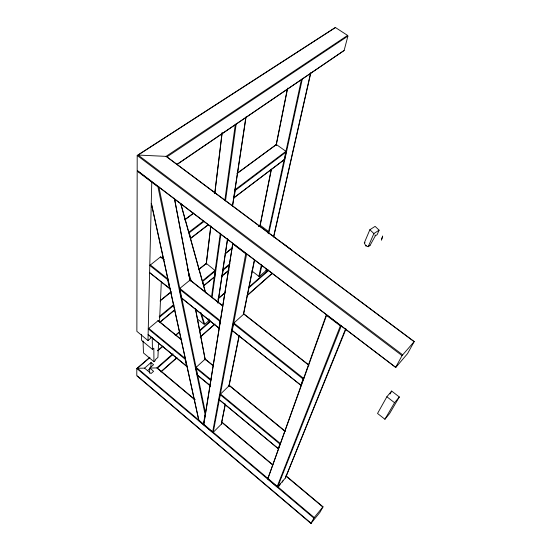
<?xml version="1.0" encoding="UTF-8"?>
<svg xmlns="http://www.w3.org/2000/svg" width="551" height="551" viewBox="0 0 551 551"><rect width="100%" height="100%" fill="white"/><g stroke="black" fill="none" stroke-linecap="round" stroke-linejoin="round"><path stroke-width="0.83" d="M149.817 357.296L136.8 368.488L136.786 375.782L310.922 523.45L319.973 512.299L323.003 506.803L286.065 475.864M137.199 155.472L137.171 170.624L395.77 367.441L407.554 353.625L414.214 341.558L166.96 156.863L347.895 36.111L347.598 35.416L335.469 27.55L334.96 27.722L137.199 155.472L402.051 355.615L395.577 367.538M151.263 203.312L198.863 420.702L203.415 424.552L205.055 414.29L157.958 186.906L137.171 171.058L136.868 331.337L147.985 340.552L151.766 182.188M149.583 373.206L149.734 368.047L153.591 364.686L151.029 362.537L144.576 368.137L137.447 368.261L314.215 517.561L310.922 523.45M150.816 337.191L150.788 338.197L147.985 340.552M150.891 366.994L151.029 362.537M158.578 342.839L157.917 357.406L155.299 359.679L155.265 360.581L153.949 361.718L143.474 352.957L143.053 340.986M159.501 322.266L161.319 281.988M162.359 258.846L162.635 252.847M206.17 264.294L210.806 225.917M214.725 193.504L222.039 132.956M206.294 263.95L210.833 226.44M214.856 193.187L222.184 132.653M208.492 319.001L208.257 320.696L208.857 320.696L209.091 318.995M211.536 296.906L220.317 233.183M224.884 200.047L235.305 124.43M208.795 319.311L208.567 320.951L204.696 324.339L201.143 312.878M215.503 270.858L202.74 281.416L203.932 285.707L214.69 276.74L215.503 270.858L206.356 263.44L198.925 269.177M212.039 297.76L220.889 234.051M225.497 200.922L236.234 123.624M217.879 302.685L227.508 238.879M232.384 206.556L245.87 117.232M217.907 303.181L227.673 238.549M232.556 206.232L246.049 116.936M229.14 269.866L221.915 275.92L222.287 275.92L223.162 270.148L222.866 269.625L230.056 263.633M234.106 197.94L235.243 190.467L234.905 189.84L285.935 151.318L286.231 151.924L284.612 159.391L233.679 197.995L284.612 159.391M197.678 375.176L209.986 385.349L210.909 379.611L196.073 367.393L205.055 359.19L213.389 366.002M181.789 298.077L218.878 328.065L220.379 320.765L179.798 288.421L189.971 280.135L222.886 306.149M203.753 424.835L232.839 243.294L203.725 424.242L203.753 424.835L212.596 432.308L213.251 432.287L221.309 424.215L225.414 403.973M212.596 432.308L245.712 253.791L232.894 244.024M219.098 399.585L278.165 448.576L219.098 399.585L220.035 394.537L229.43 385.445L284.846 430.896M232.005 330.338L300.853 385.225L232.005 330.338L233.266 323.582L243.962 313.932L308.505 364.714M213.251 432.287L246.641 253.811L245.712 253.791M260.065 225.228L271.216 169.515M276.113 145.037L287.257 89.331M260.12 225.69L271.443 169.143M276.175 145.519L287.67 88.132M225.187 404.296L221.309 424.215M228.755 386.657L239.12 335.401M243.37 314.394L254.41 259.783M229.002 386.258L239.258 335.642M243.528 314.552L254.638 259.721M266.45 268.922L266.071 270.603L259.473 276.375L258.922 276.368L261.456 264.632M268.158 233.596L301.5 79.282M268.509 233.714L268.606 231.53L260.203 225.256L258.515 226.358M259.473 276.375L261.842 265.479M268.757 233.617L302.416 78.497M266.402 268.475L266.071 270.603M273.606 236.613L310.564 73.104M273.654 237.068L310.84 72.76M176.912 164.604L344.134 50.478L347.895 36.111M278.165 448.576L280.211 443.403L220.421 393.972M300.853 385.225L303.078 379.019L304.558 377.29M267.765 478.915L326.412 314.593L326.536 315.399L267.765 478.915L277.077 486.788L277.738 486.747L285.418 477.979L346.021 328.913M277.077 486.788L340.339 325.916L341.269 325.916L277.738 486.747M279.385 486.003L280.211 483.923M282.408 482.166L282.973 480.775M345.594 328.851L285.418 477.979M364.314 242.853L369.866 229.726L375.107 226.371L379.109 230.18L377.132 234.698L375.348 235.773L369.955 245.56L368.199 246.71L365.788 245.836L364.314 242.853L365.017 242.419M368.199 246.71L373.874 233.569L379.109 230.18M386.871 396.768L377.538 413.464L384.915 419.249L389.564 413.601L399.323 396.975L391.671 391.065L386.871 396.768L394.564 402.726L384.915 419.249M390.032 393.986L391.671 391.065M164.219 259.5L160.548 256.876L149.776 265.458L167.642 279.701L169.598 288.621L149.603 272.614L170.08 288.703M181.513 339.623L158.227 320.586L148.26 328.851L185.088 359.211L186.665 366.408L148.123 334.54L187.085 366.415M402.051 355.615L414.214 341.558M314.215 517.561L323.003 506.803M394.564 402.726L399.323 396.975M267.703 478.275L268.709 477.159M160.975 371.959L177.078 357.702M200.275 337.171L215.09 324.057M247.303 295.543L272.428 273.296M160.968 371.629L176.389 357.978M200.165 336.943L214.298 324.436M247.068 295.439L272.132 273.262M144.576 368.137L151.015 373.557L153.598 371.291L149.734 368.047L156.808 367.923L172.931 353.776M199.386 330.566L210.351 320.951M249.059 286.988L268.413 270.011M172.945 354.507L157.434 368.13L195.033 399.62M199.448 331.241L210.434 321.591M248.57 288.111L268.606 270.52M147.675 370.52L150.23 368.288M157.62 350.581L162.827 346.104M175.19 335.469L179.743 331.55M218.781 297.974L225.29 292.374M137.447 368.261L149.844 357.599M157.669 350.863L162.889 346.372M175.934 335.146L179.846 331.778M217.673 299.227L224.849 293.056M141.4 334.464L141.628 340.394L152.427 349.375L153.825 348.177L153.949 361.718M222.287 275.92L228.851 270.41M159.583 322.328L174.695 309.738M203.643 285.632L214.69 276.74M267.297 232.618L268.606 231.53M159.942 322.356L175.018 309.793M223.162 270.148L229.691 264.7M159.542 317.162L174.13 305.089M159.198 316.611L173.758 304.572M202.341 280.948L215.2 270.321M224.987 253.763L232.219 247.854M225.359 253.742L231.93 248.37M258.887 226.33L260.203 225.256M160.348 300.453L171.03 291.796M160.017 301.032L171.333 291.851M198.601 269.735L206.356 263.44M190.488 238.314L208.133 224.712M208.505 224.705L190.798 238.363L189.255 232.791L204.166 221.406M188.793 232.233L203.76 220.82M235.243 190.467L286.231 151.924M184.523 219.815L193.394 213.196M184.847 219.842L193.752 213.196M237.309 173.379L276.375 144.534L285.935 151.318M236.882 173.448L276.375 144.534M365.788 245.836L366.415 245.402M176.726 164.494L344.134 50.478M335.469 27.55L138.136 155.058L166.058 156.374L347.598 35.416M282.546 243.122L291.872 250.085M369.101 245.333L369.955 245.56M166.058 156.374L414.042 341.627M138.136 155.058L402.636 354.81M138.087 171.099L395.77 367.441M326.536 315.399L340.339 325.916M251.779 270.892L258.922 276.368M243.645 313.96L308.925 365.327M190.439 280.225L222.563 305.612M160.548 256.876L163.819 259.459M233.714 322.927L303.546 378.351M233.266 323.582L303.078 379.019M150.189 264.817L167.952 278.978M219.939 321.412L179.488 289.151L181.32 298.001L218.878 328.065M197.258 318.864L204.084 324.346L200.495 312.851M205.461 359.204L213.444 365.726M157.882 320.613L181.789 340.16M229.147 385.535L285.26 431.571M148.625 328.293L185.363 358.563M210.523 380.183L195.791 368.04L197.272 375.176L209.683 385.438M220.035 394.537L279.812 443.975M221.419 421.722L272.869 464.81M156.808 367.923L195.013 399.93M221.364 422.004L272.745 465.044M285.921 476.085L322.81 506.989M136.8 368.488L313.836 518.078M137.426 375.982L311.122 523.25M369.866 229.726L373.874 233.569M374.935 234.795L375.348 235.773M188.704 275.066L190.494 280.817M187.684 269.487L191.238 280.948M180.769 203.388L205.592 292.636M180.59 203.34L205.537 292.905M151.67 204.566L198.828 420.103M158.888 186.954L205.509 413.167M174.481 198.436L190.123 280.459M195.605 309.207L205.282 359.941M209.952 384.467L210.275 386.155M174.35 198.229L190.136 280.976M195.447 308.835L205.117 359.5M209.952 384.832L210.268 386.52M152.241 337.687L152.427 349.375M382.649 236.138L381.457 239.988L382.649 236.138"/></g></svg>
